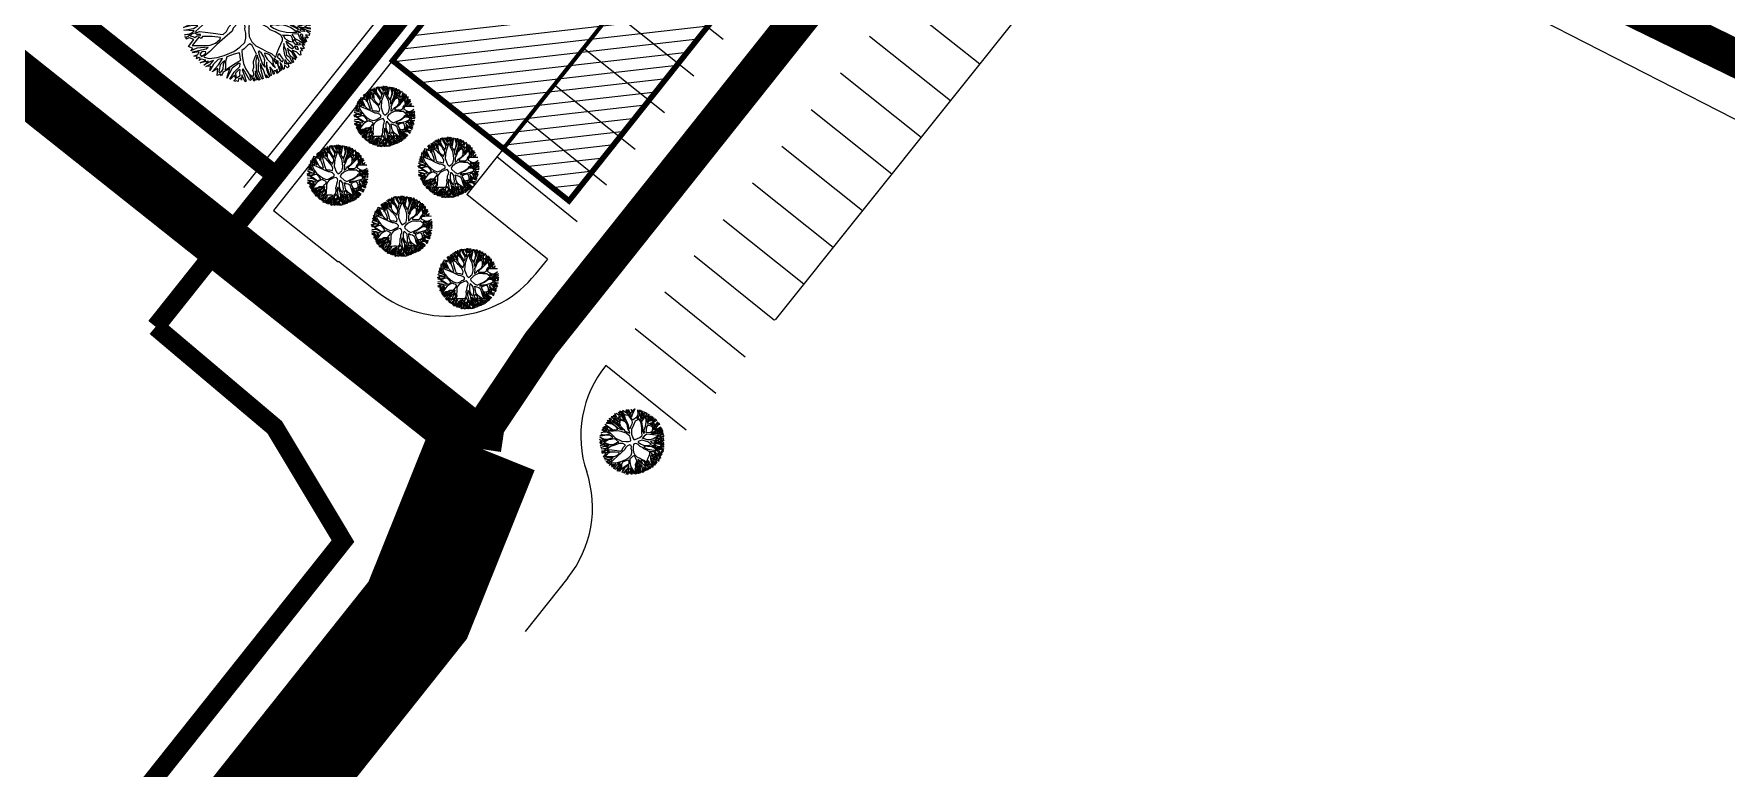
# Model space of a CAD drawing. Header units: metres. Extents: x -664657 to -643449, y -1076720 to -1062383.
# Drawn here: x -661192 to -661101.9, y -1065597.9 to -1065558.8 of the extents above; entities that cross this region are included whole.
import ezdxf

# ---------------------------------------------------------------- set-up
doc = ezdxf.new("R2010")
doc.units = ezdxf.units.M
doc.header["$LTSCALE"] = 0.1
for name, pattern in [('DASHED', [19.05, 12.7, -6.35]), ('DIVIDE', [31.75, 12.7, -6.35, 0, -6.35, 0, -6.35]), ('EVENDASH', [6.35, 3.175, -3.175])]:
    doc.linetypes.add(name, pattern=pattern)
doc.layers.get('0').update_dxf_attribs({"color": 8, "lineweight": 9})
for name, color, linetype in [('AA_THER_DOPRAVA', 142, 'Continuous'), ('AA_THER_KOMUNIKACE', 201, 'Continuous'), ('AA_THER_SRAFY KATASTR', 14, 'Continuous'), ('AA_THER_čerchovaná', 84, 'DIVIDE')]:
    doc.layers.add(name, color=color, linetype=linetype)
doc.layers.add('AA_THER_silná', color=1, linetype='Continuous', lineweight=70)
doc.layers.add('AA_THER_STAFAZ', color=252, linetype='Continuous', lineweight=0)

# ---------------------------------------------------------------- blocks, each defined once
blk = doc.blocks.new('A$C0C461CEA')
for p, q in [((-0.256, 0.522), (-0.284, 0.582)), ((-0.284, 0.582), (-0.25, 0.553)), ((-0.25, 0.553), (-0.251, 0.627)), ((-0.251, 0.627), (-0.205, 0.61)), ((-0.215, 0.587), (-0.164, 0.562)), ((-0.208, 0.57), (-0.215, 0.587)), ((-0.205, 0.61), (-0.205, 0.641)), ((-0.205, 0.641), (-0.143, 0.596)), ((-0.143, 0.596), (-0.108, 0.579)), ((-0.108, 0.579), (-0.136, 0.688)), ((-0.136, 0.688), (-0.031, 0.479)), ((-0.062, 0.681), (-0.084, 0.71)), ((-0.084, 0.71), (-0.025, 0.681)), ((0.086, 0.573), (-0.062, 0.681)), ((-0.025, 0.681), (-0.029, 0.73)), ((-0.029, 0.73), (-0.001, 0.656)), ((0.063, 0.606), (-0.009, 0.765)), ((-0.009, 0.765), (0.101, 0.706)), ((-0.001, 0.656), (0.063, 0.606)), ((0.049, 0.709), (0.1, 0.674)), ((0.071, 0.64), (0.049, 0.709)), ((0.115, 0.58), (0.071, 0.64)), ((0.101, 0.706), (0.094, 0.804)), ((0.094, 0.804), (0.195, 0.61)), ((0.1, 0.674), (0.148, 0.626)), ((0.154, 0.458), (0.115, 0.58)), ((0.214, 0.725), (0.134, 0.788)), ((0.134, 0.788), (0.212, 0.751)), ((0.148, 0.626), (0.198, 0.54)), ((0.191, 0.795), (0.205, 0.826)), ((0.231, 0.749), (0.191, 0.795)), ((0.195, 0.61), (0.214, 0.725)), ((0.205, 0.826), (0.247, 0.779)), ((0.212, 0.751), (0.231, 0.749)), ((0.212, 0.581), (0.226, 0.644)), ((0.236, 0.499), (0.212, 0.581)), ((0.226, 0.644), (0.236, 0.684)), ((0.236, 0.684), (0.278, 0.625)), ((0.247, 0.779), (0.283, 0.818)), ((0.256, 0.734), (0.28, 0.713)), ((0.257, 0.695), (0.256, 0.734)), ((0.272, 0.676), (0.257, 0.695)), ((0.278, 0.625), (0.267, 0.543)), ((0.291, 0.657), (0.272, 0.676)), ((0.283, 0.818), (0.273, 0.766)), ((0.273, 0.766), (0.303, 0.735)), ((0.28, 0.713), (0.29, 0.678)), ((0.29, 0.678), (0.291, 0.657)), ((0.298, 0.594), (0.316, 0.668)), ((0.299, 0.519), (0.298, 0.594)), ((0.303, 0.735), (0.335, 0.855)), ((0.316, 0.668), (0.354, 0.641)), ((0.335, 0.855), (0.332, 0.706)), ((0.332, 0.706), (0.398, 0.641)), ((0.354, 0.641), (0.373, 0.618)), ((0.373, 0.618), (0.359, 0.578)), ((0.448, 0.732), (0.381, 0.832)), ((0.381, 0.832), (0.473, 0.745)), ((0.398, 0.641), (0.448, 0.732)), ((0.419, 0.639), (0.417, 0.618)), ((0.417, 0.618), (0.449, 0.568)), ((0.438, 0.663), (0.419, 0.639)), ((0.471, 0.697), (0.438, 0.663)), ((0.483, 0.777), (0.463, 0.845)), ((0.463, 0.845), (0.503, 0.812)), ((0.482, 0.682), (0.471, 0.697)), ((0.473, 0.745), (0.483, 0.777)), ((0.492, 0.669), (0.482, 0.682)), ((0.49, 0.711), (0.491, 0.762)), ((0.505, 0.682), (0.49, 0.711)), ((0.491, 0.762), (0.519, 0.739)), ((0.503, 0.634), (0.492, 0.669)), ((0.503, 0.812), (0.541, 0.849)), ((0.512, 0.575), (0.503, 0.634)), ((0.518, 0.634), (0.505, 0.682)), ((0.519, 0.739), (0.518, 0.634)), ((0.541, 0.849), (0.523, 0.775)), ((0.523, 0.775), (0.552, 0.829)), ((0.53, 0.531), (0.539, 0.622)), ((0.539, 0.622), (0.547, 0.66)), ((0.544, 0.723), (0.568, 0.689)), ((0.547, 0.66), (0.544, 0.723)), ((0.552, 0.829), (0.55, 0.733)), ((0.55, 0.733), (0.572, 0.716)), ((0.562, 0.609), (0.551, 0.471)), ((0.568, 0.689), (0.562, 0.609)), ((0.572, 0.716), (0.592, 0.82)), ((0.6, 0.66), (0.581, 0.563)), ((0.592, 0.82), (0.599, 0.69)), ((0.599, 0.69), (0.656, 0.641)), ((0.629, 0.644), (0.6, 0.66)), ((0.732, 0.619), (0.623, 0.824)), ((0.623, 0.824), (0.721, 0.691)), ((0.699, 0.587), (0.629, 0.644)), ((0.656, 0.641), (0.716, 0.594)), ((0.735, 0.569), (0.699, 0.587)), ((0.716, 0.594), (0.732, 0.619)), ((0.721, 0.691), (0.725, 0.772)), ((0.725, 0.772), (0.739, 0.638)), ((0.739, 0.638), (0.773, 0.691)), ((0.756, 0.617), (0.75, 0.55)), ((0.785, 0.647), (0.756, 0.617)), ((0.773, 0.691), (0.762, 0.79)), ((0.762, 0.79), (0.78, 0.708)), ((0.78, 0.708), (0.782, 0.71)), ((0.782, 0.71), (0.826, 0.755)), ((0.811, 0.549), (0.785, 0.647)), ((0.826, 0.755), (0.807, 0.687)), ((0.807, 0.687), (0.84, 0.599)), ((0.84, 0.599), (0.888, 0.613)), ((1.024, 0.679), (0.847, 0.53)), ((0.888, 0.613), (0.897, 0.711)), ((0.897, 0.711), (0.915, 0.627)), ((0.915, 0.627), (1.024, 0.679)), ((1.039, 0.454), (1.103, 0.589)), ((1.103, 0.589), (1.074, 0.465)), ((-0.495, 0.221), (-0.55, 0.309)), ((-0.55, 0.309), (-0.495, 0.256)), ((-0.436, 0.238), (-0.503, 0.376)), ((-0.503, 0.376), (-0.397, 0.235)), ((-0.394, 0.371), (-0.482, 0.412)), ((-0.482, 0.412), (-0.394, 0.388)), ((-0.394, 0.388), (-0.424, 0.459)), ((-0.424, 0.459), (-0.372, 0.399)), ((-0.256, 0.32), (-0.394, 0.371)), ((-0.386, 0.487), (-0.377, 0.497)), ((-0.28, 0.452), (-0.386, 0.487)), ((-0.377, 0.497), (-0.291, 0.473)), ((-0.372, 0.399), (-0.265, 0.347)), ((-0.291, 0.473), (-0.326, 0.577)), ((-0.326, 0.577), (-0.279, 0.488)), ((-0.209, 0.421), (-0.28, 0.452)), ((-0.279, 0.488), (-0.209, 0.448)), ((-0.265, 0.347), (-0.176, 0.312)), ((-0.207, 0.472), (-0.256, 0.522)), ((-0.174, 0.275), (-0.256, 0.32)), ((-0.212, 0.536), (-0.208, 0.57)), ((-0.186, 0.48), (-0.212, 0.536)), ((-0.209, 0.448), (-0.207, 0.472)), ((-0.194, 0.381), (-0.209, 0.421)), ((-0.162, 0.346), (-0.194, 0.381)), ((-0.163, 0.47), (-0.186, 0.48)), ((-0.176, 0.312), (-0.162, 0.346)), ((-0.164, 0.562), (-0.163, 0.47)), ((-0.157, 0.436), (-0.114, 0.321)), ((-0.081, 0.391), (-0.157, 0.436)), ((-0.134, 0.562), (-0.138, 0.487)), ((-0.138, 0.487), (-0.095, 0.443)), ((-0.111, 0.544), (-0.134, 0.562)), ((-0.114, 0.321), (-0.04, 0.095)), ((-0.084, 0.536), (-0.111, 0.544)), ((-0.095, 0.443), (-0.013, 0.385)), ((-0.05, 0.471), (-0.084, 0.536)), ((0.012, 0.333), (-0.081, 0.391)), ((-0.013, 0.385), (-0.05, 0.471)), ((-0.031, 0.479), (0.019, 0.379)), ((0.154, 0.269), (0.012, 0.333)), ((0.019, 0.379), (0.096, 0.349)), ((0.141, 0.467), (0.086, 0.573)), ((0.096, 0.349), (0.175, 0.322)), ((0.175, 0.322), (0.141, 0.467)), ((0.193, 0.345), (0.154, 0.458)), ((0.24, 0.295), (0.193, 0.345)), ((0.198, 0.54), (0.234, 0.438)), ((0.234, 0.438), (0.258, 0.367)), ((0.281, 0.388), (0.236, 0.499)), ((0.308, 0.222), (0.24, 0.295)), ((0.258, 0.367), (0.296, 0.309)), ((0.267, 0.543), (0.281, 0.388)), ((0.296, 0.309), (0.308, 0.222)), ((0.359, 0.578), (0.299, 0.519)), ((0.314, 0.414), (0.309, 0.363)), ((0.309, 0.363), (0.334, 0.286)), ((0.318, 0.477), (0.314, 0.414)), ((0.392, 0.572), (0.318, 0.477)), ((0.469, 0.501), (0.392, 0.572)), ((0.449, 0.568), (0.492, 0.518)), ((0.532, 0.422), (0.469, 0.501)), ((0.492, 0.518), (0.511, 0.491)), ((0.511, 0.491), (0.512, 0.575)), ((0.513, 0.258), (0.54, 0.324)), ((0.551, 0.471), (0.53, 0.531)), ((0.54, 0.324), (0.532, 0.422)), ((0.571, 0.374), (0.551, 0.283)), ((0.574, 0.456), (0.571, 0.374)), ((0.581, 0.563), (0.574, 0.456)), ((0.731, 0.289), (0.76, 0.363)), ((0.736, 0.502), (0.735, 0.569)), ((0.738, 0.409), (0.736, 0.502)), ((0.76, 0.363), (0.738, 0.409)), ((0.75, 0.55), (0.759, 0.494)), ((0.759, 0.494), (0.811, 0.549)), ((0.772, 0.454), (0.768, 0.41)), ((0.768, 0.41), (0.8, 0.37)), ((0.847, 0.53), (0.772, 0.454)), ((0.8, 0.37), (0.955, 0.401)), ((0.992, 0.29), (0.834, 0.289)), ((0.943, 0.354), (0.922, 0.336)), ((0.922, 0.336), (0.992, 0.342)), ((0.983, 0.384), (0.943, 0.354)), ((0.955, 0.401), (1.039, 0.454)), ((1.022, 0.404), (0.983, 0.384)), ((0.99, 0.219), (0.992, 0.29)), ((0.992, 0.342), (1.008, 0.359)), ((1.008, 0.359), (1.022, 0.404)), ((1.04, 0.305), (1.019, 0.28)), ((1.065, 0.28), (1.04, 0.305)), ((1.06, 0.421), (1.046, 0.396)), ((1.046, 0.396), (1.046, 0.37)), ((1.046, 0.37), (1.102, 0.394)), ((1.085, 0.438), (1.06, 0.421)), ((1.084, 0.364), (1.065, 0.329)), ((1.065, 0.329), (1.216, 0.353)), ((1.074, 0.465), (1.137, 0.506)), ((1.151, 0.377), (1.084, 0.364)), ((1.117, 0.447), (1.085, 0.438)), ((1.115, 0.327), (1.094, 0.318)), ((1.094, 0.318), (1.123, 0.272)), ((1.102, 0.394), (1.117, 0.447)), ((1.157, 0.334), (1.115, 0.327)), ((1.123, 0.272), (1.221, 0.303)), ((1.137, 0.506), (1.166, 0.562)), ((1.154, 0.472), (1.142, 0.409)), ((1.142, 0.409), (1.193, 0.416)), ((1.216, 0.393), (1.151, 0.377)), ((1.213, 0.508), (1.154, 0.472)), ((1.223, 0.332), (1.157, 0.334)), ((1.166, 0.562), (1.164, 0.508)), ((1.164, 0.508), (1.213, 0.508)), ((1.193, 0.416), (1.206, 0.47)), ((1.206, 0.47), (1.232, 0.441)), ((1.216, 0.353), (1.216, 0.393)), ((1.221, 0.303), (1.223, 0.332)), ((1.232, 0.441), (1.276, 0.429)), ((1.265, 0.299), (1.236, 0.242)), ((1.276, 0.429), (1.239, 0.399)), ((1.239, 0.399), (1.239, 0.378)), ((1.239, 0.378), (1.266, 0.383)), ((1.336, 0.335), (1.265, 0.299)), ((1.266, 0.383), (1.281, 0.398)), ((1.308, 0.383), (1.275, 0.358)), ((1.275, 0.358), (1.336, 0.335)), ((1.281, 0.398), (1.308, 0.383)), ((-0.493, -0.002), (-0.644, 0.041)), ((-0.644, 0.041), (-0.485, 0.03)), ((-0.635, 0.101), (-0.551, 0.117)), ((-0.519, 0.086), (-0.635, 0.101)), ((-0.612, 0.165), (-0.577, 0.172)), ((-0.557, 0.142), (-0.612, 0.165)), ((-0.577, 0.172), (-0.583, 0.229)), ((-0.583, 0.229), (-0.536, 0.174)), ((-0.551, 0.117), (-0.557, 0.142)), ((-0.526, 0.187), (-0.556, 0.247)), ((-0.556, 0.247), (-0.505, 0.187)), ((-0.536, 0.174), (-0.526, 0.187)), ((-0.509, 0.126), (-0.526, 0.126)), ((-0.526, 0.126), (-0.492, 0.08)), ((-0.485, 0.03), (-0.519, 0.086)), ((-0.416, 0.057), (-0.509, 0.126)), ((-0.505, 0.187), (-0.335, 0.163)), ((-0.495, 0.256), (-0.436, 0.238)), ((-0.415, 0.205), (-0.495, 0.221)), ((-0.492, 0.08), (-0.453, 0.038)), ((-0.444, 0.15), (-0.46, 0.141)), ((-0.46, 0.141), (-0.318, -0.013)), ((-0.453, 0.038), (-0.411, 0.003)), ((-0.353, 0.149), (-0.444, 0.15)), ((-0.354, -0.026), (-0.416, 0.057)), ((-0.335, 0.163), (-0.415, 0.205)), ((-0.411, 0.003), (-0.354, -0.026)), ((-0.397, 0.235), (-0.263, 0.181)), ((-0.273, 0.155), (-0.353, 0.149)), ((-0.191, 0.121), (-0.273, 0.155)), ((-0.263, 0.181), (-0.194, 0.167)), ((-0.194, 0.167), (-0.145, 0.146)), ((-0.099, 0.096), (-0.191, 0.121)), ((-0.142, 0.224), (-0.174, 0.275)), ((-0.145, 0.146), (-0.114, 0.159)), ((-0.114, 0.159), (-0.142, 0.224)), ((-0.05, 0.048), (-0.099, 0.096)), ((0, -0.086), (-0.05, 0.048)), ((-0.04, 0.095), (0.101, -0.11)), ((0.266, 0.178), (0.154, 0.269)), ((0.364, 0.065), (0.266, 0.178)), ((0.334, 0.286), (0.348, 0.221)), ((0.348, 0.221), (0.354, 0.16)), ((0.354, 0.16), (0.409, 0.103)), ((0.435, -0.079), (0.364, 0.065)), ((0.409, 0.103), (0.439, 0.053)), ((0.439, 0.053), (0.476, 0.01)), ((0.476, 0.01), (0.498, 0.096)), ((0.485, 0.148), (0.513, 0.258)), ((0.498, 0.096), (0.485, 0.148)), ((0.588, 0.099), (0.514, -0.053)), ((0.534, 0.218), (0.533, 0.155)), ((0.533, 0.155), (0.567, 0.153)), ((0.551, 0.283), (0.534, 0.218)), ((0.567, 0.153), (0.619, 0.192)), ((0.726, 0.197), (0.588, 0.099)), ((0.619, 0.192), (0.694, 0.255)), ((0.694, 0.255), (0.731, 0.289)), ((0.834, 0.289), (0.726, 0.197)), ((0.934, -0.024), (0.985, 0.138)), ((0.99, 0.078), (0.966, -0.017)), ((0.985, 0.138), (0.99, 0.219)), ((1.029, 0.181), (0.99, 0.078)), ((1.019, 0.28), (1.014, 0.25)), ((1.014, 0.25), (1.022, 0.223)), ((1.022, 0.223), (1.057, 0.251)), ((1.054, 0.196), (1.029, 0.181)), ((1.161, 0.247), (1.054, 0.196)), ((1.057, 0.251), (1.11, 0.266)), ((1.064, -0.035), (1.15, 0.081)), ((1.11, 0.266), (1.065, 0.28)), ((1.15, 0.081), (1.193, 0.151)), ((1.207, 0.21), (1.161, 0.247)), ((1.221, 0.277), (1.173, 0.268)), ((1.173, 0.268), (1.209, 0.239)), ((1.184, 0.044), (1.176, -0.007)), ((1.242, 0.072), (1.184, 0.044)), ((1.201, 0.118), (1.192, 0.06)), ((1.192, 0.06), (1.242, 0.105)), ((1.193, 0.151), (1.207, 0.21)), ((1.249, 0.194), (1.201, 0.132)), ((1.201, 0.132), (1.201, 0.118)), ((1.209, 0.239), (1.221, 0.277)), ((1.236, 0.242), (1.263, 0.236)), ((1.242, 0.105), (1.277, 0.128)), ((1.297, 0.051), (1.242, 0.072)), ((1.268, 0.179), (1.249, 0.194)), ((1.263, 0.236), (1.379, 0.275)), ((1.314, 0.169), (1.268, 0.179)), ((1.294, 0.108), (1.276, 0.086)), ((1.276, 0.086), (1.305, 0.077)), ((1.277, 0.128), (1.319, 0.158)), ((1.411, 0.18), (1.289, 0.213)), ((1.289, 0.213), (1.317, 0.184)), ((1.327, 0.131), (1.294, 0.108)), ((1.347, 0.037), (1.297, 0.051)), ((1.379, 0.275), (1.301, 0.236)), ((1.301, 0.236), (1.411, 0.18)), ((1.305, 0.077), (1.384, 0.138)), ((1.319, 0.158), (1.314, 0.169)), ((1.317, 0.184), (1.443, 0.155)), ((1.367, 0.149), (1.327, 0.131)), ((1.443, 0.155), (1.34, 0.081)), ((1.34, 0.081), (1.406, 0.061)), ((1.386, 0.006), (1.347, 0.037)), ((1.384, 0.138), (1.367, 0.149)), ((1.367, -0.026), (1.386, 0.006)), ((1.421, 0.016), (1.398, -0.011)), ((1.406, 0.061), (1.454, 0.109)), ((1.495, 0.013), (1.421, 0.016)), ((1.454, 0.109), (1.431, 0.05)), ((1.431, 0.05), (1.495, 0.013)), ((-0.721, -0.288), (-0.583, -0.227)), ((-0.67, -0.354), (-0.721, -0.288)), ((-0.701, -0.157), (-0.672, -0.144)), ((-0.634, -0.167), (-0.701, -0.157)), ((-0.672, -0.144), (-0.697, -0.115)), ((-0.697, -0.115), (-0.649, -0.134)), ((-0.599, -0.118), (-0.687, -0.081)), ((-0.687, -0.081), (-0.582, -0.108)), ((-0.508, -0.101), (-0.659, -0.004)), ((-0.659, -0.004), (-0.5, -0.057)), ((-0.49, -0.229), (-0.658, -0.302)), ((-0.649, -0.134), (-0.599, -0.118)), ((-0.583, -0.227), (-0.634, -0.167)), ((-0.561, -0.129), (-0.611, -0.142)), ((-0.611, -0.142), (-0.575, -0.175)), ((-0.582, -0.108), (-0.544, -0.105)), ((-0.575, -0.175), (-0.552, -0.204)), ((-0.519, -0.137), (-0.561, -0.129)), ((-0.552, -0.204), (-0.506, -0.197)), ((-0.544, -0.105), (-0.508, -0.101)), ((-0.491, -0.179), (-0.519, -0.137)), ((-0.506, -0.197), (-0.448, -0.22)), ((-0.5, -0.057), (-0.412, -0.054)), ((-0.412, -0.054), (-0.493, -0.002)), ((-0.33, -0.078), (-0.491, -0.12)), ((-0.491, -0.12), (-0.481, -0.145)), ((-0.444, -0.203), (-0.491, -0.179)), ((-0.465, -0.267), (-0.49, -0.229)), ((-0.481, -0.145), (-0.435, -0.149)), ((-0.431, -0.251), (-0.465, -0.267)), ((-0.448, -0.22), (-0.444, -0.203)), ((-0.435, -0.149), (-0.35, -0.207)), ((-0.402, -0.266), (-0.431, -0.251)), ((-0.281, -0.328), (-0.402, -0.266)), ((-0.35, -0.207), (-0.2, -0.314)), ((-0.208, -0.104), (-0.33, -0.078)), ((-0.318, -0.013), (-0.221, -0.06)), ((-0.221, -0.06), (-0.118, -0.072)), ((-0.023, -0.134), (-0.208, -0.104)), ((-0.118, -0.072), (-0.051, -0.067)), ((-0.051, -0.067), (0, -0.086)), ((0.101, -0.19), (-0.023, -0.134)), ((0.101, -0.11), (0.215, -0.18)), ((0.147, -0.271), (0.101, -0.19)), ((0.128, -0.29), (0.147, -0.271)), ((0.215, -0.18), (0.302, -0.23)), ((0.302, -0.23), (0.386, -0.241)), ((0.386, -0.241), (0.412, -0.157)), ((0.412, -0.132), (0.435, -0.079)), ((0.412, -0.157), (0.412, -0.132)), ((0.514, -0.053), (0.492, -0.182)), ((0.492, -0.182), (0.493, -0.246)), ((0.493, -0.246), (0.533, -0.274)), ((0.533, -0.274), (0.71, -0.29)), ((0.71, -0.29), (0.814, -0.262)), ((0.814, -0.262), (0.864, -0.159)), ((0.864, -0.159), (0.934, -0.024)), ((0.908, -0.119), (0.897, -0.15)), ((0.897, -0.15), (0.901, -0.228)), ((0.901, -0.228), (0.946, -0.198)), ((0.966, -0.017), (0.908, -0.119)), ((0.946, -0.198), (0.973, -0.127)), ((0.973, -0.127), (1.064, -0.035)), ((1.009, -0.187), (0.98, -0.225)), ((0.98, -0.225), (1.12, -0.297)), ((1.026, -0.151), (1.009, -0.187)), ((1.084, -0.067), (1.026, -0.151)), ((1.138, -0.047), (1.084, -0.067)), ((1.225, -0.095), (1.138, -0.047)), ((1.176, -0.007), (1.277, -0.02)), ((1.208, -0.294), (1.276, -0.187)), ((1.271, -0.153), (1.225, -0.095)), ((1.231, -0.04), (1.321, -0.091)), ((1.289, -0.041), (1.231, -0.04)), ((1.287, -0.212), (1.256, -0.26)), ((1.256, -0.26), (1.262, -0.288)), ((1.262, -0.288), (1.356, -0.236)), ((1.276, -0.187), (1.271, -0.153)), ((1.277, -0.02), (1.367, -0.026)), ((1.324, -0.116), (1.277, -0.096)), ((1.277, -0.096), (1.303, -0.157)), ((1.318, -0.192), (1.287, -0.212)), ((1.346, -0.047), (1.289, -0.041)), ((1.394, -0.229), (1.298, -0.308)), ((1.303, -0.157), (1.324, -0.116)), ((1.356, -0.236), (1.318, -0.192)), ((1.321, -0.091), (1.346, -0.047)), ((1.347, -0.14), (1.333, -0.161)), ((1.333, -0.161), (1.36, -0.194)), ((1.374, -0.053), (1.346, -0.093)), ((1.346, -0.093), (1.374, -0.091)), ((1.368, -0.148), (1.347, -0.14)), ((1.374, -0.091), (1.353, -0.129)), ((1.353, -0.129), (1.41, -0.147)), ((1.36, -0.194), (1.389, -0.194)), ((1.4, -0.166), (1.368, -0.148)), ((1.514, -0.029), (1.374, -0.053)), ((1.389, -0.194), (1.421, -0.179)), ((1.476, -0.191), (1.394, -0.229)), ((1.398, -0.011), (1.514, -0.029)), ((1.421, -0.179), (1.4, -0.166)), ((1.41, -0.147), (1.519, -0.094)), ((1.519, -0.094), (1.431, -0.145)), ((1.431, -0.145), (1.486, -0.17)), ((1.541, -0.201), (1.476, -0.191)), ((1.486, -0.17), (1.527, -0.148)), ((1.527, -0.148), (1.511, -0.184)), ((1.511, -0.184), (1.541, -0.201)), ((-0.722, -0.374), (-0.67, -0.354)), ((-0.605, -0.381), (-0.722, -0.374)), ((-0.671, -0.512), (-0.715, -0.477)), ((-0.715, -0.477), (-0.643, -0.483)), ((-0.705, -0.422), (-0.705, -0.403)), ((-0.705, -0.403), (-0.475, -0.468)), ((-0.602, -0.457), (-0.705, -0.422)), ((-0.697, -0.539), (-0.671, -0.512)), ((-0.651, -0.541), (-0.697, -0.539)), ((-0.67, -0.585), (-0.643, -0.564)), ((-0.658, -0.302), (-0.588, -0.343)), ((-0.643, -0.564), (-0.651, -0.541)), ((-0.643, -0.483), (-0.602, -0.457)), ((-0.562, -0.478), (-0.608, -0.497)), ((-0.608, -0.497), (-0.603, -0.545)), ((-0.429, -0.459), (-0.605, -0.381)), ((-0.603, -0.545), (-0.555, -0.54)), ((-0.588, -0.343), (-0.459, -0.411)), ((-0.569, -0.566), (-0.571, -0.578)), ((-0.571, -0.578), (-0.503, -0.638)), ((-0.439, -0.537), (-0.569, -0.566)), ((-0.528, -0.49), (-0.562, -0.478)), ((-0.555, -0.54), (-0.523, -0.534)), ((-0.5, -0.512), (-0.528, -0.49)), ((-0.523, -0.534), (-0.5, -0.512)), ((-0.475, -0.468), (-0.429, -0.459)), ((-0.459, -0.411), (-0.383, -0.446)), ((-0.274, -0.489), (-0.439, -0.537)), ((-0.383, -0.446), (-0.284, -0.456)), ((-0.284, -0.456), (-0.182, -0.436)), ((-0.167, -0.411), (-0.281, -0.328)), ((-0.099, -0.448), (-0.274, -0.489)), ((-0.2, -0.314), (-0.141, -0.358)), ((-0.182, -0.436), (-0.167, -0.411)), ((-0.141, -0.358), (-0.098, -0.387)), ((0.06, -0.41), (-0.099, -0.448)), ((-0.098, -0.387), (-0.025, -0.371)), ((-0.025, -0.371), (0.046, -0.318)), ((0.046, -0.318), (0.128, -0.29)), ((0.101, -0.37), (0.06, -0.41)), ((0.202, -0.337), (0.101, -0.37)), ((0.284, -0.347), (0.202, -0.337)), ((0.215, -0.623), (0.252, -0.551)), ((0.252, -0.551), (0.271, -0.484)), ((0.271, -0.484), (0.295, -0.448)), ((0.309, -0.559), (0.276, -0.629)), ((0.301, -0.364), (0.284, -0.347)), ((0.295, -0.448), (0.313, -0.389)), ((0.313, -0.389), (0.301, -0.364)), ((0.348, -0.481), (0.309, -0.559)), ((0.414, -0.386), (0.348, -0.481)), ((0.482, -0.404), (0.414, -0.386)), ((0.518, -0.429), (0.482, -0.404)), ((0.544, -0.477), (0.518, -0.429)), ((0.574, -0.561), (0.544, -0.477)), ((0.627, -0.632), (0.574, -0.561)), ((0.601, -0.382), (0.587, -0.408)), ((0.587, -0.408), (0.628, -0.487)), ((0.66, -0.39), (0.601, -0.382)), ((0.628, -0.487), (0.7, -0.576)), ((0.74, -0.406), (0.66, -0.39)), ((0.7, -0.576), (0.793, -0.643)), ((0.768, -0.431), (0.74, -0.406)), ((0.831, -0.489), (0.768, -0.431)), ((0.773, -0.347), (0.846, -0.329)), ((0.833, -0.407), (0.773, -0.347)), ((0.885, -0.552), (0.831, -0.489)), ((0.896, -0.469), (0.833, -0.407)), ((0.846, -0.329), (0.914, -0.295)), ((0.927, -0.618), (0.885, -0.552)), ((0.987, -0.527), (0.896, -0.469)), ((0.914, -0.295), (0.987, -0.292)), ((0.973, -0.572), (1.072, -0.589)), ((0.997, -0.622), (0.973, -0.572)), ((0.987, -0.292), (1.076, -0.35)), ((1.063, -0.541), (0.987, -0.527)), ((1.084, -0.55), (1.063, -0.541)), ((1.076, -0.35), (1.146, -0.402)), ((1.24, -0.542), (1.084, -0.55)), ((1.12, -0.297), (1.208, -0.294)), ((1.322, -0.346), (1.122, -0.328)), ((1.122, -0.328), (1.314, -0.377)), ((1.146, -0.366), (1.331, -0.398)), ((1.205, -0.406), (1.146, -0.366)), ((1.146, -0.402), (1.247, -0.462)), ((1.271, -0.556), (1.173, -0.572)), ((1.173, -0.572), (1.345, -0.623)), ((1.293, -0.438), (1.205, -0.406)), ((1.328, -0.531), (1.24, -0.542)), ((1.247, -0.462), (1.328, -0.531)), ((1.32, -0.545), (1.271, -0.556)), ((1.35, -0.423), (1.293, -0.438)), ((1.298, -0.308), (1.389, -0.301)), ((1.308, -0.455), (1.382, -0.454)), ((1.323, -0.478), (1.308, -0.455)), ((1.314, -0.377), (1.526, -0.421)), ((1.362, -0.62), (1.32, -0.545)), ((1.436, -0.382), (1.322, -0.346)), ((1.367, -0.498), (1.323, -0.478)), ((1.331, -0.398), (1.35, -0.423)), ((1.439, -0.334), (1.334, -0.329)), ((1.334, -0.329), (1.521, -0.375)), ((1.492, -0.575), (1.361, -0.539)), ((1.361, -0.539), (1.376, -0.585)), ((1.403, -0.475), (1.367, -0.498)), ((1.526, -0.421), (1.375, -0.412)), ((1.375, -0.412), (1.53, -0.449)), ((1.382, -0.454), (1.403, -0.475)), ((1.389, -0.301), (1.527, -0.295)), ((1.434, -0.521), (1.395, -0.521)), ((1.395, -0.521), (1.492, -0.575)), ((1.53, -0.449), (1.415, -0.452)), ((1.415, -0.452), (1.445, -0.477)), ((1.485, -0.543), (1.434, -0.521)), ((1.521, -0.375), (1.436, -0.382)), ((1.513, -0.369), (1.439, -0.334)), ((1.445, -0.477), (1.505, -0.474)), ((1.505, -0.474), (1.477, -0.522)), ((1.477, -0.522), (1.485, -0.543)), ((1.527, -0.295), (1.496, -0.321)), ((1.496, -0.321), (1.528, -0.358)), ((1.528, -0.358), (1.513, -0.369)), ((-0.537, -0.67), (-0.676, -0.63)), ((-0.676, -0.63), (-0.569, -0.633)), ((-0.628, -0.583), (-0.67, -0.585)), ((-0.639, -0.698), (-0.537, -0.67)), ((-0.507, -0.691), (-0.639, -0.698)), ((-0.569, -0.633), (-0.628, -0.583)), ((-0.54, -0.767), (-0.622, -0.732)), ((-0.622, -0.732), (-0.532, -0.735)), ((-0.483, -0.76), (-0.59, -0.822)), ((-0.59, -0.822), (-0.54, -0.767)), ((-0.568, -0.862), (-0.416, -0.81)), ((-0.457, -0.859), (-0.568, -0.862)), ((-0.532, -0.735), (-0.456, -0.699)), ((-0.519, -0.958), (-0.457, -0.859)), ((-0.456, -0.699), (-0.507, -0.691)), ((-0.503, -0.638), (-0.373, -0.687)), ((-0.374, -0.724), (-0.483, -0.76)), ((-0.388, -0.824), (-0.446, -0.892)), ((-0.416, -0.81), (-0.302, -0.746)), ((-0.329, -0.8), (-0.388, -0.824)), ((-0.381, -0.913), (-0.335, -0.847)), ((-0.302, -0.746), (-0.374, -0.724)), ((-0.373, -0.687), (-0.256, -0.714)), ((-0.335, -0.847), (-0.287, -0.798)), ((-0.287, -0.798), (-0.329, -0.8)), ((-0.283, -0.813), (-0.322, -0.887)), ((-0.221, -0.753), (-0.283, -0.813)), ((-0.256, -0.714), (-0.076, -0.727)), ((-0.092, -0.771), (-0.221, -0.753)), ((-0.004, -0.791), (-0.092, -0.771)), ((-0.076, -0.727), (0.048, -0.713)), ((-0.04, -0.918), (-0.024, -0.869)), ((0.014, -0.86), (-0.027, -0.987)), ((-0.024, -0.869), (-0.002, -0.812)), ((-0.002, -0.812), (-0.004, -0.791)), ((0.055, -0.78), (0.014, -0.86)), ((0.048, -0.713), (0.165, -0.682)), ((0.103, -0.771), (0.055, -0.78)), ((0.185, -0.745), (0.103, -0.771)), ((0.165, -0.682), (0.215, -0.623)), ((0.227, -0.745), (0.185, -0.745)), ((0.25, -0.786), (0.227, -0.745)), ((0.243, -0.953), (0.249, -0.862)), ((0.249, -0.862), (0.25, -0.786)), ((0.276, -0.629), (0.273, -0.73)), ((0.273, -0.73), (0.303, -0.824)), ((0.303, -0.824), (0.376, -0.924)), ((0.648, -0.697), (0.627, -0.632)), ((0.706, -0.765), (0.648, -0.697)), ((0.68, -0.635), (0.71, -0.698)), ((0.723, -0.641), (0.68, -0.635)), ((0.766, -0.864), (0.706, -0.765)), ((0.71, -0.698), (0.771, -0.775)), ((0.755, -0.654), (0.723, -0.641)), ((0.793, -0.687), (0.755, -0.654)), ((0.766, -0.918), (0.766, -0.864)), ((0.771, -0.775), (0.873, -0.86)), ((0.793, -0.643), (0.86, -0.669)), ((0.861, -0.713), (0.793, -0.687)), ((0.86, -0.669), (0.919, -0.683)), ((0.923, -0.765), (0.861, -0.713)), ((0.873, -0.86), (0.932, -0.9)), ((0.919, -0.683), (0.953, -0.683)), ((0.975, -0.826), (0.923, -0.765)), ((0.953, -0.683), (0.927, -0.618)), ((0.943, -0.738), (0.987, -0.729)), ((0.979, -0.769), (0.943, -0.738)), ((1.031, -0.928), (0.975, -0.826)), ((1.005, -0.804), (0.979, -0.769)), ((0.987, -0.729), (1.026, -0.796)), ((1.018, -0.681), (0.997, -0.622)), ((1.045, -0.869), (1.005, -0.804)), ((1.087, -0.68), (1.018, -0.681)), ((1.026, -0.796), (1.051, -0.84)), ((1.033, -0.716), (1.053, -0.774)), ((1.078, -0.743), (1.033, -0.716)), ((1.051, -0.84), (1.075, -0.882)), ((1.053, -0.774), (1.127, -0.856)), ((1.072, -0.589), (1.119, -0.642)), ((1.111, -0.744), (1.078, -0.743)), ((1.259, -1.006), (1.085, -0.865)), ((1.085, -0.865), (1.242, -1.046)), ((1.171, -0.679), (1.087, -0.68)), ((1.099, -0.713), (1.174, -0.717)), ((1.139, -0.759), (1.099, -0.713)), ((1.151, -0.786), (1.111, -0.744)), ((1.119, -0.642), (1.171, -0.679)), ((1.127, -0.856), (1.163, -0.878)), ((1.135, -0.61), (1.181, -0.601)), ((1.169, -0.658), (1.135, -0.61)), ((1.193, -0.78), (1.139, -0.759)), ((1.217, -0.83), (1.151, -0.786)), ((1.218, -0.683), (1.169, -0.658)), ((1.174, -0.717), (1.193, -0.78)), ((1.181, -0.601), (1.228, -0.603)), ((1.239, -0.897), (1.217, -0.83)), ((1.262, -0.674), (1.218, -0.683)), ((1.22, -0.716), (1.225, -0.775)), ((1.246, -0.741), (1.22, -0.716)), ((1.225, -0.775), (1.289, -0.835)), ((1.228, -0.603), (1.262, -0.674)), ((1.293, -0.863), (1.24, -0.831)), ((1.24, -0.831), (1.264, -0.903)), ((1.269, -0.792), (1.246, -0.741)), ((1.339, -0.652), (1.266, -0.621)), ((1.266, -0.621), (1.279, -0.67)), ((1.292, -0.73), (1.269, -0.733)), ((1.269, -0.733), (1.293, -0.833)), ((1.289, -0.835), (1.269, -0.792)), ((1.279, -0.67), (1.304, -0.696)), ((1.314, -0.791), (1.292, -0.73)), ((1.293, -0.833), (1.345, -0.856)), ((1.327, -0.913), (1.293, -0.863)), ((1.304, -0.696), (1.367, -0.69)), ((1.366, -0.826), (1.314, -0.791)), ((1.345, -0.856), (1.318, -0.856)), ((1.318, -0.856), (1.327, -0.913)), ((1.351, -0.74), (1.321, -0.736)), ((1.321, -0.736), (1.366, -0.826)), ((1.367, -0.69), (1.339, -0.652)), ((1.345, -0.623), (1.362, -0.62)), ((1.406, -0.775), (1.351, -0.74)), ((1.404, -0.631), (1.364, -0.641)), ((1.364, -0.641), (1.432, -0.706)), ((1.376, -0.585), (1.48, -0.613)), ((1.432, -0.706), (1.386, -0.715)), ((1.386, -0.715), (1.406, -0.775)), ((1.457, -0.664), (1.404, -0.631)), ((1.461, -0.634), (1.444, -0.636)), ((1.444, -0.636), (1.457, -0.664)), ((1.48, -0.613), (1.461, -0.634)), ((-0.458, -0.964), (-0.519, -0.958)), ((-0.463, -0.909), (-0.469, -0.936)), ((-0.469, -0.936), (-0.415, -0.93)), ((-0.446, -0.892), (-0.463, -0.909)), ((-0.456, -0.999), (-0.458, -0.964)), ((-0.402, -0.959), (-0.456, -0.999)), ((-0.415, -0.93), (-0.381, -0.913)), ((-0.275, -0.955), (-0.402, -0.959)), ((-0.396, -1.075), (-0.275, -0.955)), ((-0.237, -0.968), (-0.396, -1.075)), ((-0.36, -1.114), (-0.235, -1.047)), ((-0.351, -1.121), (-0.36, -1.114)), ((-0.322, -0.887), (-0.355, -0.942)), ((-0.355, -0.942), (-0.206, -0.924)), ((-0.255, -1.094), (-0.351, -1.121)), ((-0.267, -1.159), (-0.255, -1.094)), ((-0.242, -1.119), (-0.248, -1.151)), ((-0.248, -1.151), (-0.172, -1.146)), ((-0.222, -1.071), (-0.242, -1.119)), ((-0.105, -0.95), (-0.237, -0.968)), ((-0.235, -1.047), (-0.102, -1.004)), ((-0.142, -1.045), (-0.222, -1.071)), ((-0.206, -0.924), (-0.095, -0.918)), ((-0.141, -1.15), (-0.193, -1.224)), ((-0.172, -1.146), (-0.16, -1.106)), ((-0.16, -1.106), (-0.125, -1.059)), ((-0.146, -1.278), (-0.141, -1.15)), ((-0.125, -1.059), (-0.142, -1.045)), ((-0.098, -1.074), (-0.109, -1.185)), ((-0.078, -0.962), (-0.105, -0.95)), ((-0.102, -1.004), (-0.078, -0.962)), ((-0.075, -1.069), (-0.098, -1.074)), ((-0.095, -0.918), (-0.04, -0.918)), ((-0.066, -1.3), (-0.075, -1.069)), ((-0.027, -0.987), (-0.034, -1.08)), ((-0.034, -1.08), (-0.027, -1.189)), ((0.056, -1.171), (0.102, -1.129)), ((0.102, -1.129), (0.142, -1.04)), ((0.184, -1.043), (0.122, -1.171)), ((0.142, -1.04), (0.206, -0.982)), ((0.143, -1.221), (0.197, -1.113)), ((0.207, -1.153), (0.183, -1.225)), ((0.246, -0.974), (0.184, -1.043)), ((0.197, -1.113), (0.23, -1.077)), ((0.206, -0.982), (0.243, -0.953)), ((0.232, -1.127), (0.207, -1.153)), ((0.227, -1.18), (0.232, -1.127)), ((0.23, -1.077), (0.246, -0.974)), ((0.264, -1.085), (0.258, -1.15)), ((0.258, -1.15), (0.261, -1.188)), ((0.277, -0.999), (0.264, -1.085)), ((0.267, -1.213), (0.294, -1.15)), ((0.292, -0.925), (0.277, -0.999)), ((0.309, -0.927), (0.292, -0.925)), ((0.294, -1.15), (0.321, -1.112)), ((0.297, -1.24), (0.34, -1.156)), ((0.33, -0.981), (0.309, -0.927)), ((0.321, -1.112), (0.333, -1.053)), ((0.34, -1.156), (0.325, -1.162)), ((0.333, -1.053), (0.33, -0.981)), ((0.374, -0.999), (0.362, -1.036)), ((0.362, -1.036), (0.365, -1.114)), ((0.365, -1.114), (0.382, -1.166)), ((0.41, -1.033), (0.374, -0.999)), ((0.376, -0.924), (0.427, -1.003)), ((0.444, -1.071), (0.41, -1.033)), ((0.427, -1.003), (0.48, -1.062)), ((0.443, -1.184), (0.457, -1.127)), ((0.457, -1.127), (0.444, -1.071)), ((0.48, -1.148), (0.458, -1.192)), ((0.48, -1.062), (0.512, -1.16)), ((0.5, -1.209), (0.48, -1.148)), ((0.512, -1.16), (0.558, -1.109)), ((0.564, -1.133), (0.538, -1.164)), ((0.558, -1.109), (0.631, -1.046)), ((0.596, -1.13), (0.564, -1.133)), ((0.603, -1.193), (0.596, -1.13)), ((0.631, -1.046), (0.693, -0.999)), ((0.692, -1.098), (0.664, -1.19)), ((0.746, -1.013), (0.692, -1.098)), ((0.693, -0.999), (0.75, -0.958)), ((0.695, -1.217), (0.726, -1.131)), ((0.726, -1.085), (0.746, -1.013)), ((0.726, -1.131), (0.726, -1.085)), ((0.766, -1.11), (0.745, -1.173)), ((0.75, -0.958), (0.766, -0.918)), ((0.77, -1.152), (0.766, -1.11)), ((0.794, -1.206), (0.77, -1.152)), ((0.789, -0.874), (0.884, -0.921)), ((0.804, -0.903), (0.789, -0.874)), ((0.79, -1.059), (0.793, -1.031)), ((0.802, -1.122), (0.79, -1.059)), ((0.793, -1.031), (0.796, -0.994)), ((0.796, -0.994), (0.85, -1.098)), ((0.821, -1.155), (0.802, -1.122)), ((0.804, -0.956), (0.804, -0.903)), ((0.813, -0.977), (0.804, -0.956)), ((0.841, -1.024), (0.813, -0.977)), ((0.854, -1.157), (0.821, -1.155)), ((0.885, -1.058), (0.841, -1.024)), ((0.85, -1.098), (0.854, -1.157)), ((0.88, -1.134), (0.881, -1.188)), ((0.924, -1.173), (0.88, -1.134)), ((0.884, -0.921), (0.914, -0.946)), ((0.914, -0.998), (0.885, -1.058)), ((0.903, -1.11), (0.906, -1.064)), ((0.924, -1.139), (0.903, -1.11)), ((0.906, -1.064), (0.934, -1.03)), ((0.914, -0.946), (0.914, -0.998)), ((0.939, -1.127), (0.924, -1.139)), ((0.932, -0.9), (0.98, -0.916)), ((0.934, -1.03), (0.94, -1.076)), ((0.939, -0.942), (0.95, -1.023)), ((0.95, -0.942), (0.939, -0.942)), ((0.94, -1.076), (0.939, -1.127)), ((0.949, -1.154), (0.955, -1.101)), ((0.985, -1.168), (0.949, -1.154)), ((1.04, -0.98), (0.95, -0.942)), ((0.95, -1.023), (1.001, -1.095)), ((0.955, -1.101), (0.983, -1.126)), ((0.98, -0.916), (1.029, -0.945)), ((0.983, -1.126), (0.985, -1.168)), ((1.001, -1.095), (1.036, -1.157)), ((1.029, -0.945), (1.031, -0.928)), ((1.032, -1.052), (1.04, -0.98)), ((1.059, -1.178), (1.032, -1.052)), ((1.036, -1.157), (1.049, -1.184)), ((1.075, -0.925), (1.045, -0.869)), ((1.05, -0.921), (1.086, -0.98)), ((1.051, -0.97), (1.05, -0.921)), ((1.086, -0.98), (1.051, -0.97)), ((1.059, -1.012), (1.058, -1.092)), ((1.058, -1.092), (1.075, -1.163)), ((1.08, -1.009), (1.059, -1.012)), ((1.075, -0.882), (1.075, -0.925)), ((1.097, -1.037), (1.08, -1.009)), ((1.085, -1.069), (1.097, -1.037)), ((1.092, -1.167), (1.085, -1.069)), ((1.098, -0.94), (1.107, -0.921)), ((1.105, -0.963), (1.098, -0.94)), ((1.115, -1.083), (1.103, -1.165)), ((1.156, -0.996), (1.105, -0.963)), ((1.107, -0.921), (1.156, -0.965)), ((1.155, -1.127), (1.115, -1.083)), ((1.192, -1.097), (1.14, -1.053)), ((1.14, -1.053), (1.155, -1.127)), ((1.156, -0.965), (1.156, -0.996)), ((1.163, -0.878), (1.239, -0.897)), ((1.242, -1.046), (1.185, -0.992)), ((1.185, -0.992), (1.213, -1.063)), ((1.249, -0.922), (1.189, -0.924)), ((1.189, -0.924), (1.265, -0.987)), ((1.213, -1.063), (1.192, -1.097)), ((1.281, -0.953), (1.249, -0.922)), ((1.265, -0.987), (1.259, -1.006)), ((1.264, -0.903), (1.302, -0.93)), ((1.302, -0.93), (1.281, -0.953)), ((-0.305, -1.172), (-0.267, -1.159)), ((-0.305, -1.187), (-0.305, -1.172)), ((-0.273, -1.193), (-0.305, -1.187)), ((-0.254, -1.22), (-0.273, -1.193)), ((-0.227, -1.182), (-0.254, -1.22)), ((-0.189, -1.184), (-0.227, -1.182)), ((-0.193, -1.224), (-0.189, -1.184)), ((-0.125, -1.278), (-0.146, -1.278)), ((-0.109, -1.185), (-0.125, -1.278)), ((-0.041, -1.296), (-0.066, -1.3)), ((-0.029, -1.216), (-0.041, -1.296)), ((-0.006, -1.273), (-0.029, -1.216)), ((-0.027, -1.189), (0.003, -1.241)), ((-0.005, -1.34), (-0.006, -1.273)), ((0.016, -1.281), (-0.005, -1.34)), ((0.003, -1.241), (0.022, -1.26)), ((0.029, -1.341), (0.016, -1.281)), ((0.022, -1.26), (0.051, -1.215)), ((0.052, -1.345), (0.029, -1.341)), ((0.051, -1.215), (0.056, -1.171)), ((0.053, -1.265), (0.052, -1.345)), ((0.097, -1.194), (0.053, -1.265)), ((0.072, -1.268), (0.097, -1.194)), ((0.075, -1.366), (0.072, -1.268)), ((0.094, -1.366), (0.075, -1.366)), ((0.102, -1.252), (0.094, -1.366)), ((0.122, -1.171), (0.102, -1.252)), ((0.128, -1.374), (0.143, -1.221)), ((0.149, -1.374), (0.128, -1.374)), ((0.183, -1.225), (0.149, -1.374)), ((0.2, -1.386), (0.217, -1.3)), ((0.206, -1.388), (0.2, -1.386)), ((0.229, -1.342), (0.206, -1.388)), ((0.217, -1.3), (0.228, -1.245)), ((0.219, -1.203), (0.227, -1.18)), ((0.228, -1.245), (0.219, -1.203)), ((0.233, -1.402), (0.229, -1.342)), ((0.263, -1.398), (0.233, -1.402)), ((0.261, -1.188), (0.267, -1.213)), ((0.264, -1.316), (0.263, -1.398)), ((0.284, -1.234), (0.264, -1.316)), ((0.279, -1.392), (0.297, -1.24)), ((0.294, -1.391), (0.279, -1.392)), ((0.325, -1.162), (0.284, -1.234)), ((0.347, -1.25), (0.294, -1.391)), ((0.338, -1.397), (0.36, -1.309)), ((0.355, -1.395), (0.338, -1.397)), ((0.36, -1.309), (0.347, -1.25)), ((0.377, -1.342), (0.355, -1.395)), ((0.403, -1.357), (0.377, -1.342)), ((0.382, -1.166), (0.395, -1.216)), ((0.395, -1.216), (0.4, -1.254)), ((0.4, -1.254), (0.409, -1.275)), ((0.406, -1.411), (0.403, -1.357)), ((0.432, -1.344), (0.406, -1.411)), ((0.409, -1.275), (0.423, -1.315)), ((0.418, -1.245), (0.443, -1.184)), ((0.423, -1.315), (0.418, -1.245)), ((0.42, -1.407), (0.432, -1.344)), ((0.46, -1.398), (0.42, -1.407)), ((0.458, -1.192), (0.465, -1.255)), ((0.486, -1.253), (0.46, -1.398)), ((0.465, -1.255), (0.5, -1.209)), ((0.477, -1.394), (0.493, -1.337)), ((0.494, -1.396), (0.477, -1.394)), ((0.482, -1.299), (0.513, -1.24)), ((0.493, -1.337), (0.482, -1.299)), ((0.513, -1.215), (0.486, -1.253)), ((0.539, -1.269), (0.494, -1.396)), ((0.513, -1.24), (0.513, -1.215)), ((0.527, -1.399), (0.541, -1.319)), ((0.544, -1.397), (0.527, -1.399)), ((0.538, -1.164), (0.551, -1.2)), ((0.541, -1.319), (0.539, -1.269)), ((0.583, -1.338), (0.544, -1.397)), ((0.551, -1.2), (0.555, -1.234)), ((0.555, -1.234), (0.577, -1.28)), ((0.577, -1.28), (0.61, -1.247)), ((0.607, -1.407), (0.583, -1.338)), ((0.598, -1.319), (0.639, -1.264)), ((0.628, -1.352), (0.598, -1.319)), ((0.61, -1.247), (0.603, -1.193)), ((0.637, -1.397), (0.607, -1.407)), ((0.639, -1.264), (0.628, -1.352)), ((0.65, -1.333), (0.637, -1.397)), ((0.687, -1.373), (0.65, -1.333)), ((0.664, -1.19), (0.665, -1.262)), ((0.665, -1.262), (0.678, -1.314)), ((0.678, -1.314), (0.695, -1.358)), ((0.695, -1.358), (0.687, -1.373)), ((0.724, -1.278), (0.695, -1.217)), ((0.72, -1.371), (0.724, -1.278)), ((0.737, -1.372), (0.72, -1.371)), ((0.751, -1.301), (0.737, -1.372)), ((0.745, -1.173), (0.74, -1.228)), ((0.74, -1.228), (0.746, -1.259)), ((0.746, -1.259), (0.797, -1.349)), ((0.797, -1.349), (0.751, -1.301)), ((0.797, -1.267), (0.794, -1.206)), ((0.81, -1.334), (0.797, -1.267)), ((0.825, -1.323), (0.81, -1.334)), ((0.873, -1.249), (0.817, -1.181)), ((0.817, -1.181), (0.817, -1.235)), ((0.817, -1.235), (0.825, -1.323)), ((0.894, -1.316), (0.873, -1.249)), ((0.881, -1.188), (0.919, -1.222)), ((0.913, -1.32), (0.894, -1.316)), ((0.929, -1.257), (0.913, -1.32)), ((0.919, -1.222), (0.924, -1.173)), ((0.967, -1.269), (0.929, -1.257)), ((1.007, -1.252), (0.962, -1.21)), ((0.962, -1.21), (0.967, -1.269)), ((1.044, -1.201), (1.006, -1.17)), ((1.006, -1.17), (1.011, -1.208)), ((1.015, -1.233), (1.007, -1.252)), ((1.011, -1.208), (1.015, -1.233)), ((1.049, -1.184), (1.044, -1.201)), ((1.075, -1.163), (1.059, -1.178)), ((1.103, -1.165), (1.092, -1.167))]:
    blk.add_line(p, q)

msp = doc.modelspace()

# ---------------------------------------------------------------- hatches: boundary and pattern name
at = {"layer": 'AA_THER_SRAFY KATASTR', "lineweight": 5}
h = msp.add_hatch(dxfattribs=at)
h.set_pattern_fill('ANSI31', color=1, scale=0.2, style=0)
h.set_pattern_definition([(6.512676, (-656813.00584, -1068876.23894), (-0.07202362, 0.63090221), [])])
h.paths.add_polyline_path([(-661172.873, -1065560.246), (-661163.48, -1065567.714), (-661146.054, -1065545.798), (-661155.447, -1065538.329)])
h.paths.add_polyline_path([(-661168.754, -1065527.75), (-661178.147, -1065520.282), (-661195.573, -1065542.198), (-661186.18, -1065549.667)])

# ---------------------------------------------------------------- linework, layer by layer
at = {"layer": 'AA_THER_DOPRAVA', "color": 136, "linetype": 'EVENDASH', "ltscale": 5, "const_width": 3}
msp.add_lwpolyline([(-661168.092, -1065580.946), (-661213.214, -1065545.071, -0.481289), (-661213.237, -1065533.449), (-661095.795, -1065385.738, -0.433884), (-661085.15, -1065384.881), (-660987.455, -1065462.556)], format="xyb", dxfattribs=at)
at = {"layer": 'AA_THER_DOPRAVA', "color": 23, "const_width": 1}
msp.add_lwpolyline([(-661185.492, -1065574.423), (-661087.772, -1065451.516), (-661089.022, -1065421.744)], dxfattribs=at)
at = {"layer": 'AA_THER_DOPRAVA', "color": 23, "linetype": 'DASHED', "ltscale": 0.5, "const_width": 1}
for points in [[(-661184.827, -1065512.775), (-661208.033, -1065543.36), (-661179.09, -1065566.372)], [(-661262.323, -1065695.022), (-661175.516, -1065585.841), (-661179.151, -1065579.779), (-661185.492, -1065574.423)]]:
    msp.add_lwpolyline(points, dxfattribs=at)
at = {"layer": 'AA_THER_DOPRAVA', "const_width": 2}
msp.add_lwpolyline([(-661168.092, -1065580.946), (-661167.902, -1065579.674), (-661165.003, -1065575.344), (-661142.494, -1065547.033, -0.410175), (-661131.024, -1065545.643), (-661066.272, -1065577.221), (-661062.628, -1065579.668), (-661057.719, -1065584.833), (-661055.216, -1065588.715), (-661024.996, -1065632.989), (-661021.47, -1065637.372), (-661017.452, -1065641.281), (-660989.493, -1065667.604)], format="xyb", dxfattribs=at)
at = {"layer": 'AA_THER_DOPRAVA', "color": 136, "linetype": 'EVENDASH', "ltscale": 5, "const_width": 6}
msp.add_lwpolyline([(-661258.545, -1065698.957), (-661171.536, -1065589.522), (-661168.092, -1065580.946)], dxfattribs=at)
at = {"layer": 'AA_THER_KOMUNIKACE'}
for p, q in [((-661180.799, -1065567.001), (-661151.961, -1065530.73)), ((-661143.24, -1065535.197), (-661168.923, -1065567.38)), ((-661132.255, -1065548.686), (-661152.505, -1065574.061)), ((-661069.001, -1065579.957), (-661127.883, -1065549.802)), ((-661159.578, -1065555.669), (-661155.279, -1065559.1)), ((-661145.911, -1065556.98), (-661141.612, -1065560.411)), ((-661161.137, -1065557.623), (-661156.838, -1065561.054)), ((-661162.697, -1065559.577), (-661158.398, -1065563.008)), ((-661147.47, -1065558.934), (-661143.171, -1065562.365)), ((-661172.873, -1065560.246), (-661179.222, -1065568.232)), ((-661164.256, -1065561.532), (-661159.957, -1065564.962)), ((-661149.03, -1065560.889), (-661144.731, -1065564.319)), ((-661150.589, -1065562.843), (-661146.29, -1065566.273)), ((-661161.482, -1065566.874), (-661165.764, -1065563.421)), ((-661152.149, -1065564.797), (-661147.85, -1065568.227)), ((-661163.042, -1065568.828), (-661167.323, -1065565.375)), ((-661153.708, -1065566.751), (-661149.409, -1065570.181)), ((-661164.628, -1065570.815), (-661168.923, -1065567.38)), ((-661179.222, -1065568.232), (-661175.78, -1065570.968)), ((-661155.267, -1065568.705), (-661150.968, -1065572.135)), ((-661175.755, -1065570.936), (-661173.636, -1065572.59)), ((-661164.628, -1065570.815), (-661165.256, -1065571.602)), ((-661152.531, -1065574.093), (-661156.812, -1065570.64)), ((-661154.1, -1065576.039), (-661158.381, -1065572.586)), ((-661155.67, -1065577.985), (-661159.951, -1065574.532)), ((-661161.52, -1065576.478), (-661161.52, -1065576.478)), ((-661157.239, -1065579.931), (-661161.52, -1065576.478)), ((-661163.534, -1065587.791), (-661165.818, -1065590.662))]:
    msp.add_line(p, q, dxfattribs=at)
for centre, start, end in [((-661169.945, -1065567.859), 232.03619, 321.4091), ((-661156.85, -1065580.245), 141.1155, 198.51379), ((-661168.229, -1065584.055), 321.48811, 18.51379)]:
    msp.add_arc(centre, 6, start, end, dxfattribs=at)
at = {"layer": 'AA_THER_silná'}
for p, q in [((-661155.447, -1065538.329), (-661172.873, -1065560.246)), ((-661149.543, -1065543.014), (-661166.968, -1065564.931)), ((-661166.973, -1065564.937), (-661172.873, -1065560.246))]:
    msp.add_line(p, q, dxfattribs=at)
at = {"layer": 'AA_THER_SRAFY KATASTR', "const_width": 0.3}
msp.add_lwpolyline([(-661172.873, -1065560.246), (-661163.48, -1065567.714), (-661146.054, -1065545.798), (-661155.447, -1065538.329)], close=True, dxfattribs=at)
at = {"layer": 'AA_THER_čerchovaná', "const_width": 0.2}
msp.add_lwpolyline([(-661166.973, -1065564.937), (-661163.48, -1065567.714), (-661146.054, -1065545.798), (-661149.508, -1065543.051)], dxfattribs=at)

# ---------------------------------------------------------------- block references
at = {"layer": 'AA_THER_STAFAZ', "linetype": 'Continuous'}
for p, xscale, yscale, zscale, rotation in [((-661182.188, -1065557.644), 3.110400000028225, 3.110400000011316, 3.110400000000001, 28.03608760909738), ((-661173.505, -1065562.529), 1.433600000013009, 1.433600000005216, 1.4336, 321.5126760914765), ((-661175.994, -1065565.66), 1.433600000013009, 1.433600000005216, 1.4336, 321.5126760914765), ((-661170.085, -1065565.248), 1.433600000013009, 1.433600000005216, 1.4336, 321.5126760914765), ((-661172.574, -1065568.379), 1.433600000013009, 1.433600000005216, 1.4336, 321.5126760914765), ((-661169.053, -1065571.178), 1.433600000013009, 1.433600000005216, 1.4336, 321.5126760914765), ((-661160.88, -1065580.449), 1.536000000013938, 1.536000000005588, 1.536, 28.03608760909738)]:
    msp.add_blockref('A$C0C461CEA', p, dxfattribs=dict(at, xscale=xscale, yscale=yscale, zscale=zscale, rotation=rotation))

doc.saveas('drawing.dxf')
